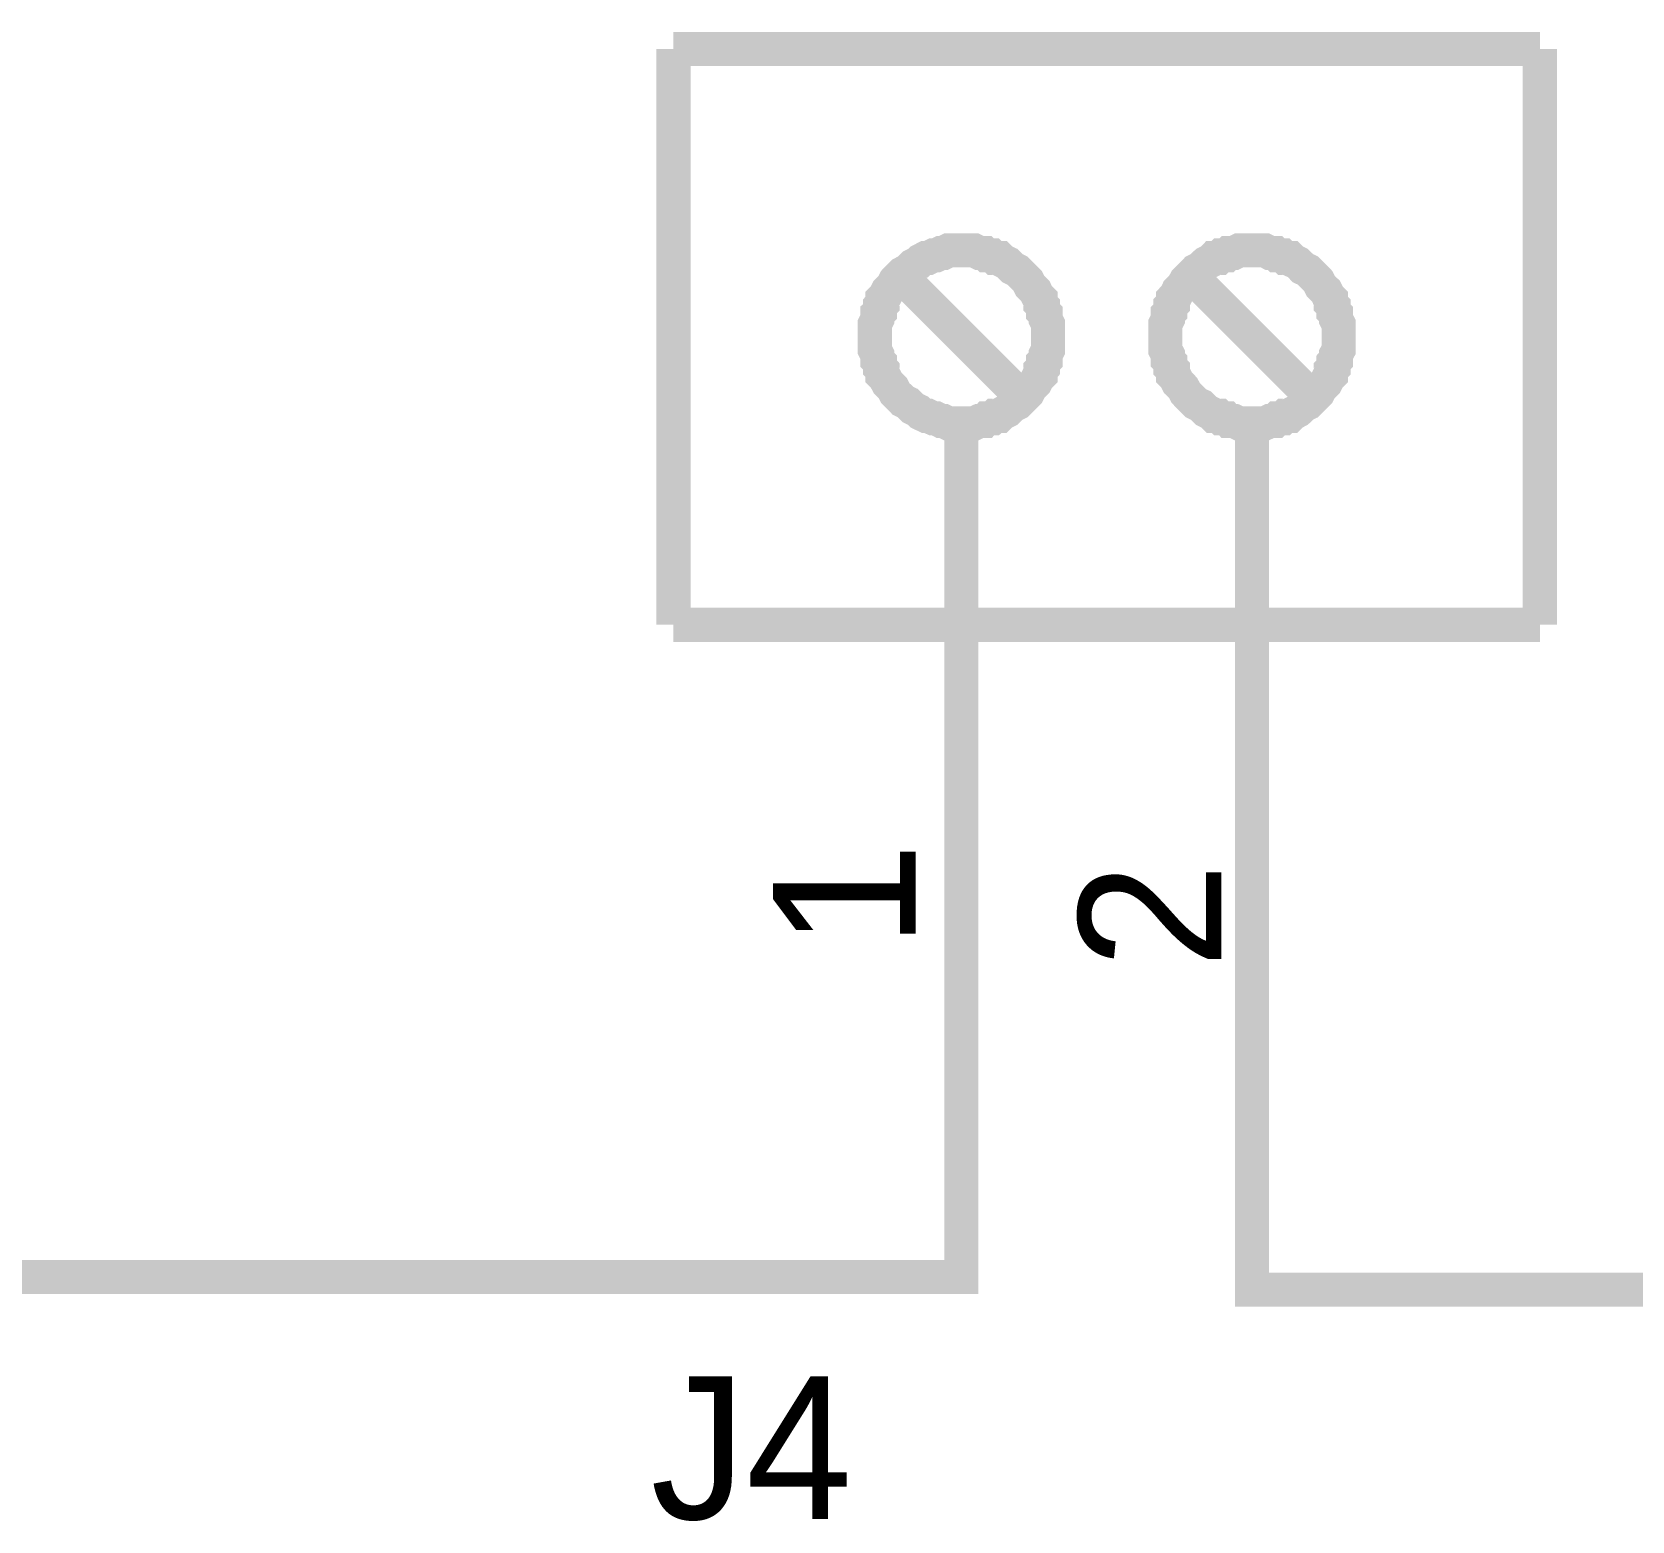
# Model space of a CAD drawing. Header units: millimetres. Extents: x 0 to 800, y 0 to 567.
# Drawn here: x 414.23 to 428.3, y 528.06 to 541.15 of the extents above; entities that cross this region are included whole.
import ezdxf

# ---------------------------------------------------------------- set-up
doc = ezdxf.new("R2010")
doc.units = ezdxf.units.MM
doc.layers.add('Sheet', color=255, linetype='Continuous')

msp = doc.modelspace()

# ---------------------------------------------------------------- linework, layer by layer
at = {"layer": 'Sheet', "const_width": 0.3}
for points in [[(419.873, 540.997), (419.873, 535.935)], [(427.489, 540.997), (419.873, 540.997)], [(427.489, 535.935), (427.489, 540.997)], [(421.643, 538.466), (421.643, 538.511), (421.643, 538.556), (421.643, 538.578), (421.665, 538.623), (421.665, 538.668), (421.688, 538.69), (421.688, 538.735), (421.71, 538.758), (421.71, 538.802), (421.732, 538.825), (421.755, 538.87), (421.777, 538.892), (421.8, 538.914), (421.822, 538.959), (421.844, 538.982), (421.867, 539.004), (421.889, 539.026), (421.934, 539.049), (421.956, 539.071), (421.979, 539.094), (422.024, 539.116), (422.046, 539.138), (422.091, 539.161), (422.113, 539.161), (422.158, 539.183), (422.18, 539.183), (422.225, 539.205), (422.248, 539.205), (422.292, 539.228), (422.337, 539.228), (422.36, 539.228), (422.404, 539.228)], [(422.404, 539.228), (422.404, 539.228)], [(422.404, 539.228), (422.449, 539.228), (422.494, 539.228), (422.516, 539.228), (422.561, 539.205), (422.606, 539.205), (422.628, 539.183), (422.673, 539.183), (422.696, 539.161), (422.74, 539.161), (422.763, 539.138), (422.808, 539.116), (422.83, 539.094), (422.852, 539.071), (422.897, 539.049), (422.92, 539.026), (422.942, 539.004), (422.964, 538.982), (422.987, 538.959), (423.009, 538.914), (423.032, 538.892), (423.054, 538.87), (423.076, 538.825), (423.099, 538.802), (423.099, 538.758), (423.121, 538.735), (423.121, 538.69), (423.144, 538.668), (423.144, 538.623), (423.166, 538.578), (423.166, 538.556), (423.166, 538.511), (423.166, 538.466)], [(424.196, 538.466), (424.196, 538.511), (424.196, 538.556), (424.196, 538.578), (424.219, 538.623), (424.219, 538.668), (424.241, 538.69), (424.241, 538.735), (424.264, 538.758), (424.264, 538.802), (424.286, 538.825), (424.308, 538.87), (424.331, 538.892), (424.353, 538.914), (424.376, 538.959), (424.398, 538.982), (424.42, 539.004), (424.443, 539.026), (424.465, 539.049), (424.51, 539.071), (424.532, 539.094), (424.555, 539.116), (424.6, 539.138), (424.622, 539.161), (424.667, 539.161), (424.689, 539.183), (424.734, 539.183), (424.756, 539.205), (424.801, 539.205), (424.846, 539.228), (424.868, 539.228), (424.913, 539.228), (424.958, 539.228)], [(424.958, 539.228), (424.958, 539.228)], [(424.958, 539.228), (425.003, 539.228), (425.048, 539.228), (425.07, 539.228), (425.115, 539.205), (425.16, 539.205), (425.182, 539.183), (425.227, 539.183), (425.249, 539.161), (425.294, 539.161), (425.316, 539.138), (425.361, 539.116), (425.384, 539.094), (425.406, 539.071), (425.451, 539.049), (425.473, 539.026), (425.496, 539.004), (425.518, 538.982), (425.54, 538.959), (425.563, 538.914), (425.585, 538.892), (425.608, 538.87), (425.63, 538.825), (425.652, 538.802), (425.652, 538.758), (425.675, 538.735), (425.675, 538.69), (425.697, 538.668), (425.697, 538.623), (425.72, 538.578), (425.72, 538.556), (425.72, 538.511), (425.72, 538.466)], [(421.867, 539.004), (422.942, 537.929)], [(424.42, 539.004), (425.496, 537.929)], [(422.404, 537.705), (422.36, 537.705), (422.337, 537.705), (422.292, 537.705), (422.248, 537.727), (422.225, 537.727), (422.18, 537.75), (422.158, 537.75), (422.113, 537.772), (422.091, 537.772), (422.046, 537.794), (422.024, 537.817), (421.979, 537.839), (421.956, 537.862), (421.934, 537.884), (421.889, 537.906), (421.867, 537.929), (421.844, 537.951), (421.822, 537.974), (421.8, 538.018), (421.777, 538.041), (421.755, 538.063), (421.732, 538.108), (421.71, 538.13), (421.71, 538.175), (421.688, 538.198), (421.688, 538.242), (421.665, 538.265), (421.665, 538.31), (421.643, 538.354), (421.643, 538.377), (421.643, 538.422), (421.643, 538.466)], [(421.643, 538.466), (421.643, 538.466)], [(423.166, 538.466), (423.166, 538.422), (423.166, 538.377), (423.166, 538.354), (423.144, 538.31), (423.144, 538.265), (423.121, 538.242), (423.121, 538.198), (423.099, 538.175), (423.099, 538.13), (423.076, 538.108), (423.054, 538.063), (423.032, 538.041), (423.009, 538.018), (422.987, 537.974), (422.964, 537.951), (422.942, 537.929), (422.92, 537.906), (422.897, 537.884), (422.852, 537.862), (422.83, 537.839), (422.808, 537.817), (422.763, 537.794), (422.74, 537.772), (422.696, 537.772), (422.673, 537.75), (422.628, 537.75), (422.606, 537.727), (422.561, 537.727), (422.516, 537.705), (422.494, 537.705), (422.449, 537.705), (422.404, 537.705)], [(423.166, 538.466), (423.166, 538.466), (423.166, 538.466), (423.166, 538.466), (423.166, 538.466), (423.166, 538.466), (423.166, 538.466), (423.166, 538.466), (423.166, 538.466), (423.166, 538.466), (423.166, 538.466), (423.166, 538.466), (423.166, 538.466), (423.166, 538.466), (423.166, 538.466), (423.166, 538.466), (423.166, 538.466), (423.166, 538.466), (423.166, 538.466), (423.166, 538.466), (423.166, 538.466), (423.166, 538.466), (423.166, 538.466), (423.166, 538.466), (423.166, 538.466), (423.166, 538.466), (423.166, 538.466), (423.166, 538.466), (423.166, 538.466), (423.166, 538.466), (423.166, 538.466), (423.166, 538.466), (423.166, 538.466)], [(423.166, 538.466), (423.166, 538.466)], [(424.958, 537.705), (424.913, 537.705), (424.868, 537.705), (424.846, 537.705), (424.801, 537.727), (424.756, 537.727), (424.734, 537.75), (424.689, 537.75), (424.667, 537.772), (424.622, 537.772), (424.6, 537.794), (424.555, 537.817), (424.532, 537.839), (424.51, 537.862), (424.465, 537.884), (424.443, 537.906), (424.42, 537.929), (424.398, 537.951), (424.376, 537.974), (424.353, 538.018), (424.331, 538.041), (424.308, 538.063), (424.286, 538.108), (424.264, 538.13), (424.264, 538.175), (424.241, 538.198), (424.241, 538.242), (424.219, 538.265), (424.219, 538.31), (424.196, 538.354), (424.196, 538.377), (424.196, 538.422), (424.196, 538.466)], [(424.196, 538.466), (424.196, 538.466)], [(425.72, 538.466), (425.72, 538.422), (425.72, 538.377), (425.72, 538.354), (425.697, 538.31), (425.697, 538.265), (425.675, 538.242), (425.675, 538.198), (425.652, 538.175), (425.652, 538.13), (425.63, 538.108), (425.608, 538.063), (425.585, 538.041), (425.563, 538.018), (425.54, 537.974), (425.518, 537.951), (425.496, 537.929), (425.473, 537.906), (425.451, 537.884), (425.406, 537.862), (425.384, 537.839), (425.361, 537.817), (425.316, 537.794), (425.294, 537.772), (425.249, 537.772), (425.227, 537.75), (425.182, 537.75), (425.16, 537.727), (425.115, 537.727), (425.07, 537.705), (425.048, 537.705), (425.003, 537.705), (424.958, 537.705)], [(425.72, 538.466), (425.72, 538.466), (425.72, 538.466), (425.72, 538.466), (425.72, 538.466), (425.72, 538.466), (425.72, 538.466), (425.72, 538.466), (425.72, 538.466), (425.72, 538.466), (425.72, 538.466), (425.72, 538.466), (425.72, 538.466), (425.72, 538.466), (425.72, 538.466), (425.72, 538.466), (425.72, 538.466), (425.72, 538.466), (425.72, 538.466), (425.72, 538.466), (425.72, 538.466), (425.72, 538.466), (425.72, 538.466), (425.72, 538.466), (425.72, 538.466), (425.72, 538.466), (425.72, 538.466), (425.72, 538.466), (425.72, 538.466), (425.72, 538.466), (425.72, 538.466), (425.72, 538.466), (425.72, 538.466)], [(425.72, 538.466), (425.72, 538.466)], [(422.404, 535.935), (422.404, 537.705)], [(424.958, 535.935), (424.958, 537.705)], [(419.873, 535.935), (427.489, 535.935)], [(422.404, 535.935), (422.404, 530.851)], [(424.958, 535.935), (424.958, 530.851)], [(422.404, 530.851), (422.404, 530.201), (412.504, 530.201), (396.914, 530.201), (396.914, 531.948)], [(424.958, 530.851), (424.958, 530.089), (434.612, 530.089)]]:
    msp.add_lwpolyline(points, dxfattribs=at)

# ---------------------------------------------------------------- texts
at = {"layer": 'Sheet'}
for s, p in [('1', (422.001, 533.091)), ('2', (424.689, 532.911))]:
    msp.add_text(s, height=1.254, rotation=90, dxfattribs=at).set_placement(p)
msp.add_text('J4', height=1.2543, dxfattribs=at).set_placement((419.672, 528.073))

doc.saveas('drawing.dxf')
